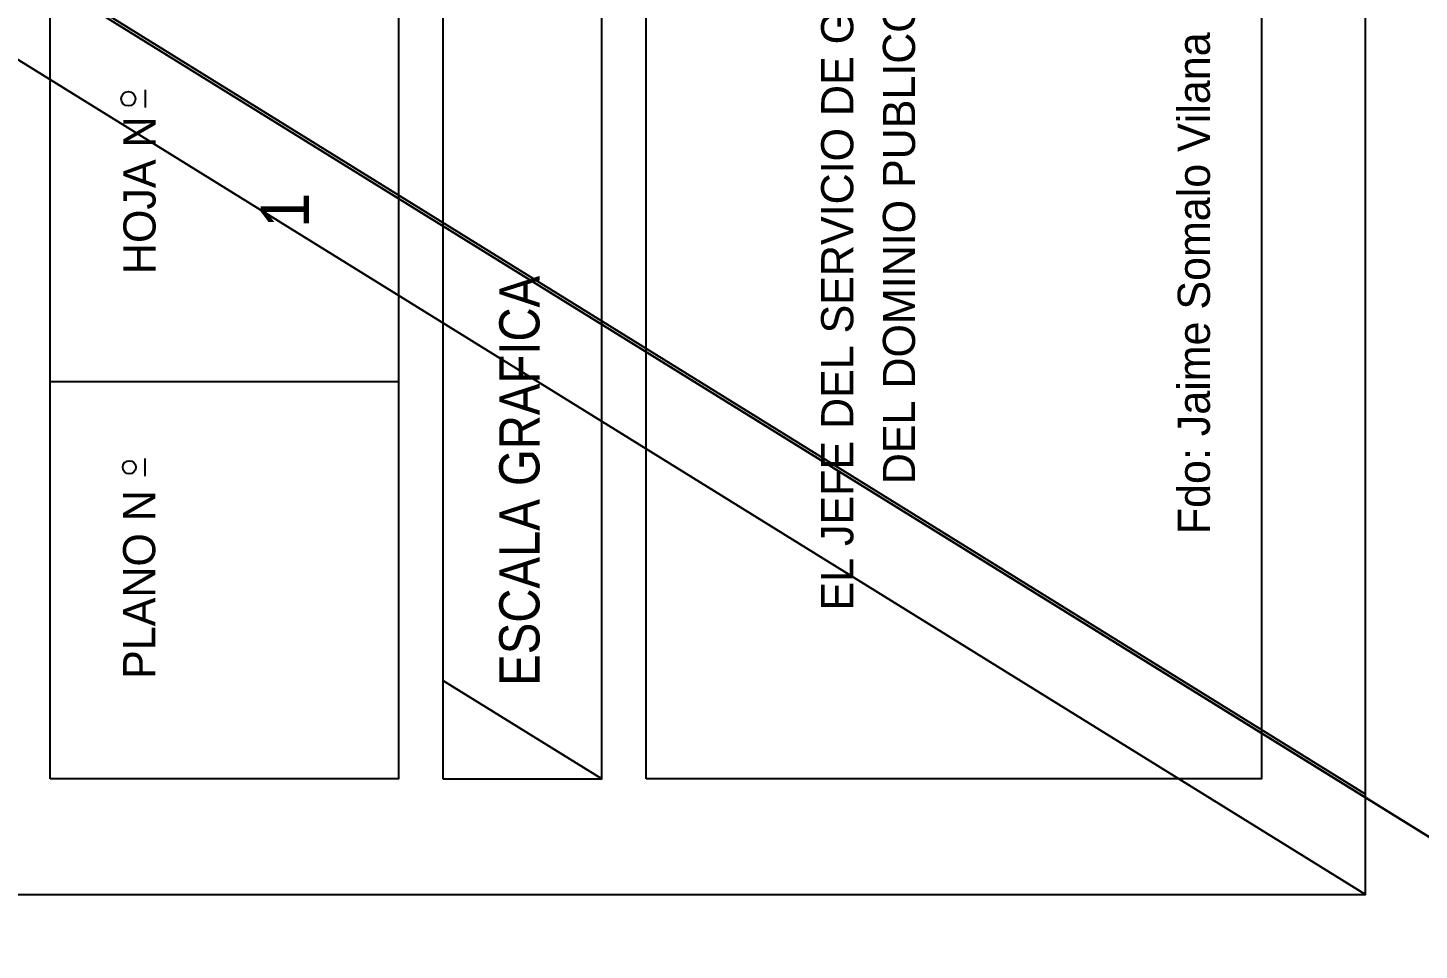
# Model space of a CAD drawing. Extents: x 747954 to 748544, y 4317181 to 4318208.
# Drawn here: x 748162.4 to 748248.9, y 4318017.5 to 4318074.9 of the extents above; entities that cross this region are included whole.
import ezdxf
from ezdxf.enums import TextEntityAlignment as Align

# ---------------------------------------------------------------- set-up
doc = ezdxf.new("R2010")
doc.units = 0
doc.linetypes.add('DASHED', pattern=[0])
doc.layers.get('0').update_dxf_attribs({"linetype": 'CONTINUOUS'})

msp = doc.modelspace()

# ---------------------------------------------------------------- linework, layer by layer
at = {"color": 0, "linetype": 'CONTINUOUS'}
for p, q in [((748169.73, 4318069.96), (748169.73, 4318071.06)), ((748163.8, 4318052.91), (748185.47, 4318052.91)), ((748169.71, 4318047.02), (748169.71, 4318048.12))]:
    msp.add_line(p, q, dxfattribs=at)
for points in [[(748163.8, 4318028.19), (748163.8, 4318194.5), (748185.47, 4318194.5), (748185.47, 4318028.19)], [(748200.86, 4318028.19), (748200.86, 4318194.5), (748239.11, 4318194.5), (748239.11, 4318028.19)]]:
    msp.add_lwpolyline(points, close=True, dxfattribs=at)
for centre, radius in [((748168.67, 4318070.5), 0.444), ((748168.73, 4318047.57), 0.41)]:
    msp.add_circle(centre, radius, dxfattribs=at)

# ---------------------------------------------------------------- texts
for s, p in [('EL JEFE DEL SERVICIO DE GESTION', (748212.74, 4318062.29)), ('DEL DOMINIO PUBLICO,', (748216.75, 4318061.98)), ('Fdo: Jaime Somalo Vilana', (748234.87, 4318059.02))]:
    msp.add_text(s, height=2, rotation=90, dxfattribs=at).set_placement(p, align=Align.MIDDLE)
at = {"color": 0, "linetype": 'DASHED'}
for s, p in [('HOJA N ', (748169.36, 4318064.87)), ('PLANO N ', (748169.34, 4318040.65))]:
    msp.add_text(s, height=2, rotation=90, dxfattribs=at).set_placement(p, align=Align.MIDDLE)
at = {"color": 0, "linetype": 'CONTINUOUS'}
msp.add_text('1', height=3, rotation=90, dxfattribs=at).set_placement((748179.9, 4318062.44))
at = {"color": 0, "linetype": 'CONTINUOUS', "width": 0.88}
msp.add_text('ESCALA GRAFICA', height=2.5, rotation=90, dxfattribs=at).set_placement((748192.98, 4318046.73), align=Align.MIDDLE)

# ---------------------------------------------------------------- meshes
at = {"color": 0, "linetype": 'CONTINUOUS'}
mesh = msp.add_polyface(dxfattribs=at)
corners = [(747954.5, 4317181), (747954.5, 4317181), (747954.5, 4317371.962), (748262.5, 4317181), (747954.5, 4317546.493), (748544, 4317181), (747954.5, 4318207.5), (748544, 4317842.007), (748544, 4318207.5)]
mesh.append_faces([[corners[k] for k in face] for face in [(0, 1, 3, 2), (2, 3, 5, 4), (4, 5, 7, 6), (6, 7, 8, 8)]], dxfattribs={"vtx0": -1, "vtx2": -1, "color": 0})
mesh = msp.add_polyface(dxfattribs=at)
corners = [(747964.5, 4318021), (747964.5, 4318021), (747964.5, 4318195.271), (748245.58, 4318021), (747964.5, 4318201.5), (748245.58, 4318027.229), (748245.58, 4318201.5)]
mesh.append_faces([[corners[k] for k in face] for face in [(0, 1, 3, 2), (2, 3, 5, 4), (4, 5, 6, 6)]], dxfattribs={"vtx0": -1, "vtx2": -1, "color": 0})
mesh = msp.add_polyface(dxfattribs=at)
corners = [(748188.23, 4318028.19), (748188.23, 4318028.19), (748188.23, 4318034.309), (748198.1, 4318028.19), (748188.23, 4318194.66), (748198.1, 4318188.541), (748198.1, 4318194.66)]
mesh.append_faces([[corners[k] for k in face] for face in [(0, 1, 3, 2), (2, 3, 5, 4), (4, 5, 6, 6)]], dxfattribs={"vtx0": -1, "vtx2": -1, "color": 0})

doc.saveas('drawing.dxf')
